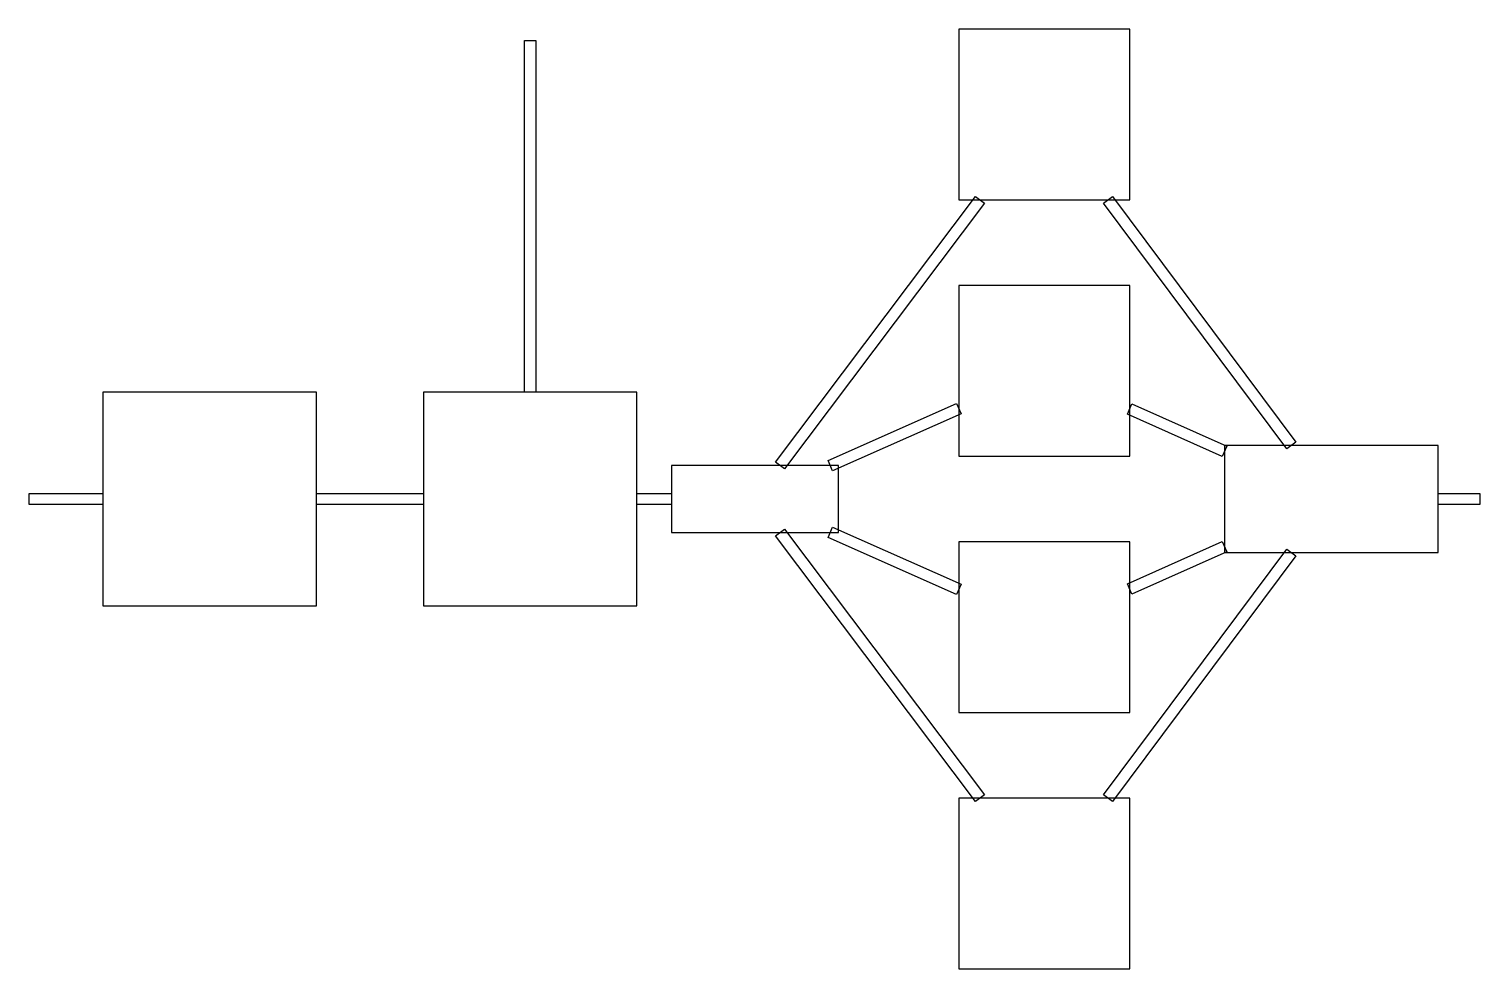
# Model space of a CAD drawing. Header units: millimetres. Extents: x 2 to 28, y 1.6 to 18.4.
import ezdxf

# ---------------------------------------------------------------- set-up
doc = ezdxf.new("R2010")
doc.units = ezdxf.units.MM
doc.layers.add('CHAMBERS', color=5, linetype='CONTINUOUS')
doc.layers.add('CHANNELS', color=3, linetype='CONTINUOUS')

msp = doc.modelspace()

# ---------------------------------------------------------------- linework, layer by layer
at = {"layer": 'CHAMBERS'}
for p, q in [((21.736, 18.448), (18.664, 18.448)), ((18.664, 18.448), (18.664, 15.376)), ((21.736, 15.376), (21.736, 18.448)), ((18.664, 15.376), (21.736, 15.376)), ((21.736, 13.84), (18.664, 13.84)), ((18.664, 13.84), (18.664, 10.768)), ((21.736, 10.768), (21.736, 13.84)), ((7.12, 11.92), (3.28, 11.92)), ((3.28, 11.92), (3.28, 8.08)), ((7.12, 8.08), (7.12, 11.92)), ((12.88, 11.92), (9.04, 11.92)), ((9.04, 11.92), (9.04, 8.08)), ((12.88, 8.08), (12.88, 11.92)), ((27.28, 10.96), (23.44, 10.96)), ((23.44, 10.96), (23.44, 9.04)), ((27.28, 9.04), (27.28, 10.96)), ((18.664, 10.768), (21.736, 10.768)), ((16.5, 10.6), (13.5, 10.6)), ((13.5, 10.6), (13.5, 9.4)), ((16.5, 9.4), (16.5, 10.6)), ((13.5, 9.4), (16.5, 9.4)), ((21.736, 9.232), (18.664, 9.232)), ((18.664, 9.232), (18.664, 6.16)), ((21.736, 6.16), (21.736, 9.232)), ((23.44, 9.04), (27.28, 9.04)), ((3.28, 8.08), (7.12, 8.08)), ((9.04, 8.08), (12.88, 8.08)), ((18.664, 6.16), (21.736, 6.16)), ((21.736, 4.624), (18.664, 4.624)), ((18.664, 4.624), (18.664, 1.552)), ((21.736, 1.552), (21.736, 4.624)), ((18.664, 1.552), (21.736, 1.552))]:
    msp.add_line(p, q, dxfattribs=at)
at = {"layer": 'CHANNELS'}
for p, q in [((10.86, 11.92), (10.86, 18.24)), ((10.86, 18.24), (11.06, 18.24)), ((11.06, 18.24), (11.06, 11.92)), ((15.3715, 10.6601), (18.9645, 15.4361)), ((18.9645, 15.4361), (19.1244, 15.3159)), ((21.2665, 15.3162), (21.4268, 15.4358)), ((21.4268, 15.4358), (24.7235, 11.0198)), ((19.1244, 15.3159), (15.5313, 10.5399)), ((24.5632, 10.9002), (21.2665, 15.3162)), ((11.06, 11.92), (10.86, 11.92)), ((16.3137, 10.6914), (18.6235, 11.7149)), ((18.7045, 11.532), (16.3947, 10.5086)), ((18.6235, 11.7149), (18.7045, 11.532)), ((21.6952, 11.5268), (21.7768, 11.7095)), ((23.3992, 10.766), (21.6952, 11.5268)), ((21.7768, 11.7095), (23.4808, 10.9486)), ((24.7235, 11.0198), (24.5632, 10.9002)), ((23.4808, 10.9486), (23.3992, 10.766)), ((15.5313, 10.5399), (15.3715, 10.6601)), ((16.3947, 10.5086), (16.3137, 10.6914)), ((1.952, 10.1), (3.28, 10.1)), ((1.952, 9.9), (1.952, 10.1)), ((3.28, 10.1), (3.28, 9.9)), ((7.12, 10.1), (9.04, 10.1)), ((7.12, 9.9), (7.12, 10.1)), ((9.04, 10.1), (9.04, 9.9)), ((12.88, 10.1), (13.5, 10.1)), ((12.88, 9.9), (12.88, 10.1)), ((13.5, 10.1), (13.5, 9.9)), ((27.28, 10.1), (28.032, 10.1)), ((27.28, 9.9), (27.28, 10.1)), ((28.032, 10.1), (28.032, 9.9)), ((3.28, 9.9), (1.952, 9.9)), ((9.04, 9.9), (7.12, 9.9)), ((13.5, 9.9), (12.88, 9.9)), ((28.032, 9.9), (27.28, 9.9)), ((15.3715, 9.3399), (15.5313, 9.4601)), ((15.5313, 9.4601), (19.1244, 4.6841)), ((16.3137, 9.3086), (16.3947, 9.4914)), ((16.3947, 9.4914), (18.7045, 8.468)), ((18.9645, 4.5639), (15.3715, 9.3399)), ((18.6235, 8.2851), (16.3137, 9.3086)), ((21.6952, 8.4732), (23.3992, 9.234)), ((23.3992, 9.234), (23.4808, 9.0514)), ((21.2665, 4.6838), (24.5632, 9.0998)), ((24.7235, 8.9802), (21.4268, 4.5642)), ((23.4808, 9.0514), (21.7768, 8.2905)), ((24.5632, 9.0998), (24.7235, 8.9802)), ((18.7045, 8.468), (18.6235, 8.2851)), ((21.7768, 8.2905), (21.6952, 8.4732)), ((19.1244, 4.6841), (18.9645, 4.5639)), ((21.4268, 4.5642), (21.2665, 4.6838))]:
    msp.add_line(p, q, dxfattribs=at)

doc.saveas('drawing.dxf')
